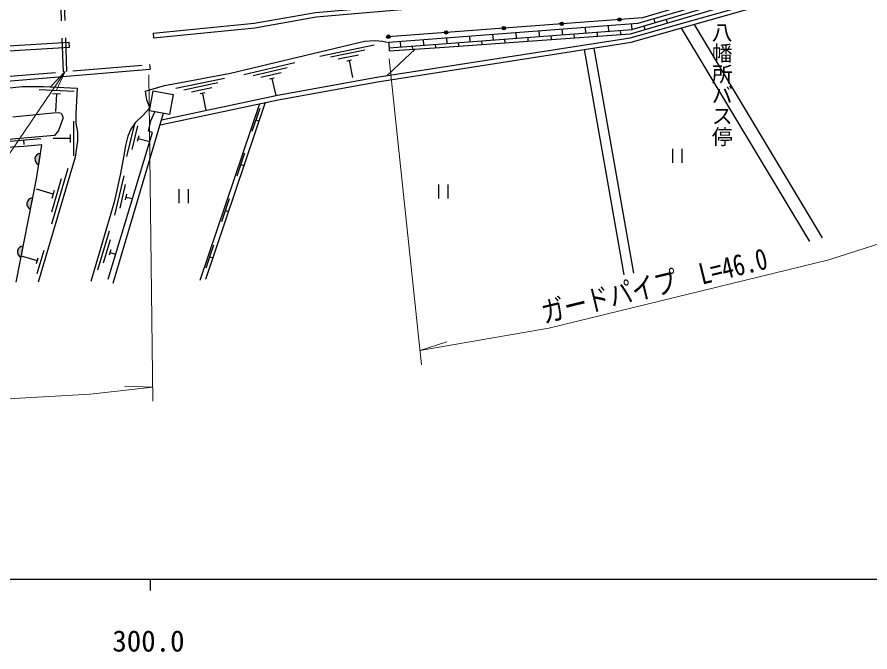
# Model space of a CAD drawing. Units: millimetres at full size, sheet at 1:1000; details may follow other scales. Extents: x 40000 to 680000, y 20000 to 380000.
# Drawn here: x 356506 to 430099, y 198715 to 253447 of the extents above; entities that cross this region are included whole.
import ezdxf
from ezdxf.enums import TextEntityAlignment as Align

# ---------------------------------------------------------------- set-up
doc = ezdxf.new("R2010")
doc.units = ezdxf.units.MM
doc.header["$LTSCALE"] = 1000
doc.linetypes.add('DASHED', pattern=[7.5, 6, -1.5])
for name, color, linetype, lineweight in [('M-BGD', 7, 'Continuous', 25), ('M-STR-HTXT', 7, 'Continuous', 13), ('M-TTL-BAND', 7, 'Continuous', 25)]:
    doc.layers.add(name, color=color, linetype=linetype, lineweight=lineweight)
doc.layers.add('M-BMK-HTXT', color=7, linetype='Continuous')
doc.styles.add('@ＭＳ ゴシック', font='')
doc.styles.add('ＭＳ ゴシック', font='')
doc.styles.get('@ＭＳ ゴシック').set_extended_font_data('@MS Gothic')
doc.styles.get('ＭＳ ゴシック').set_extended_font_data('MS Gothic')

# ---------------------------------------------------------------- blocks, each defined once
blk = doc.blocks.new('open_arrow')
at = {"color": 0, "linetype": 'Continuous', "lineweight": -2}
blk.add_lwpolyline([(7.5, 1.25), (0, 0), (7.5, -1.25)], dxfattribs=at)

msp = doc.modelspace()

# ---------------------------------------------------------------- hatches: boundary and pattern name
at = {"layer": 'M-BGD'}
for points in [[(408635, 253243, -1), (408336, 253221, -0.41421), (408474, 253382, -0.41421)], [(398662, 252505, -1), (398363, 252483, -0.41421), (398502, 252643, -0.41421)], [(403649, 252874, -1), (403350, 252852, -0.41421), (403488, 253012, -0.41421)], [(388690, 251766, -1), (388391, 251744, -0.41421), (388529, 251905, -0.41421)], [(393676, 252136, -1), (393377, 252113, -0.41421), (393515, 252274, -0.41421)], [(358375, 240712, -0.82183), (358535, 241689)], [(357666, 236880, -0.82183), (357855, 237853)], [(356855, 232726, -0.82183), (357044, 233698)]]:
    msp.add_hatch(color=256, dxfattribs=at).paths.add_polyline_path(points)

# ---------------------------------------------------------------- linework, layer by layer
at = {"layer": 'M-BGD', "linetype": 'DASHED'}
for p, q in [((360114, 259121), (360480, 248737)), ((360413, 259157), (360779, 248762))]:
    msp.add_line(p, q, dxfattribs=at)
at = {"layer": 'M-BGD'}
for p, q in [((411571, 252962), (411473, 253299)), ((412617, 252948), (412530, 253248)), ((405580, 252066), (405544, 252551)), ((407575, 252215), (407538, 252702)), ((409569, 252365), (409532, 252853)), ((410698, 252383), (410613, 252676)), ((413818, 252497), (424877, 234095)), ((414921, 252809), (425980, 234406)), ((368254, 252059), (368293, 251661)), ((395608, 251321), (395572, 251795)), ((397603, 251470), (397567, 251946)), ((399597, 251619), (399561, 252097)), ((400619, 251374), (400594, 251694)), ((401592, 251768), (401555, 252248)), ((402613, 251519), (402589, 251843)), ((403586, 251917), (403549, 252399)), ((404608, 251663), (404583, 251992)), ((406603, 251808), (406578, 252141)), ((408598, 251952), (408572, 252290)), ((361026, 250856), (361002, 251255)), ((382623, 250087), (387321, 251065)), ((389625, 250874), (389589, 251342)), ((391619, 251023), (391584, 251493)), ((392639, 250799), (392617, 251098)), ((393614, 251172), (393578, 251644)), ((394634, 250940), (394611, 251247)), ((396629, 251085), (396605, 251396)), ((398624, 251230), (398600, 251545)), ((386502, 250588), (383565, 249977)), ((390644, 250662), (390622, 250949)), ((405440, 250645), (408859, 231236)), ((406265, 250773), (409683, 231365)), ((376080, 248494), (380482, 249541)), ((385975, 250172), (384213, 249805)), ((385361, 249738), (384950, 249652)), ((385155, 249695), (385461, 248226)), ((367946, 249369), (367980, 248970)), ((379810, 249073), (376892, 248378)), ((370218, 247315), (374410, 248189)), ((379296, 248642), (377545, 248225)), ((378694, 248190), (378285, 248093)), ((378490, 248142), (378837, 246683)), ((373844, 247764), (370907, 247152)), ((373318, 247348), (371556, 246981)), ((361424, 247027), (358428, 247185)), ((360260, 246788), (359561, 246825)), ((359910, 246807), (359831, 245309)), ((372703, 246914), (372292, 246828)), ((372498, 246871), (372804, 245403)), ((377421, 245973), (372271, 230724)), ((377928, 246081), (372778, 230832)), ((364792, 230498), (369138, 245151)), ((377444, 245574), (376772, 243584)), ((361411, 241471), (361411, 244471)), ((377108, 244579), (377389, 244484)), ((366644, 244233), (365936, 241414)), ((366909, 244057), (366397, 242020)), ((358567, 242956), (355578, 242697)), ((361111, 242971), (359611, 242971)), ((361111, 242621), (361111, 243321)), ((367004, 243203), (366884, 242728)), ((366944, 242965), (367959, 242710)), ((357072, 242826), (357104, 242468)), ((358375, 240712), (358535, 241689)), ((376146, 241728), (375474, 239739)), ((413062, 242094), (413062, 240894)), ((413862, 242094), (413862, 240894)), ((375810, 240734), (376090, 240639)), ((359506, 235615), (360915, 240412)), ((359500, 236659), (360346, 239538)), ((365708, 239771), (364919, 236361)), ((359635, 238183), (358196, 238606)), ((359536, 237847), (359733, 238519)), ((365843, 239021), (365369, 236976)), ((370461, 238602), (370461, 237402)), ((371261, 238602), (371261, 237402)), ((392885, 239001), (392885, 237801)), ((393685, 239001), (393685, 237801)), ((357666, 236880), (357855, 237853)), ((365953, 238170), (365843, 237692)), ((365898, 237931), (366469, 237799)), ((374810, 237773), (374138, 235783)), ((374474, 236778), (374754, 236683)), ((364449, 234995), (363460, 231638)), ((364539, 234239), (363945, 232224)), ((356855, 232726), (357044, 233698)), ((358252, 231350), (358844, 233365)), ((364599, 233382), (364461, 232912)), ((373461, 233780), (372789, 231791)), ((358260, 232442), (356879, 232848)), ((358191, 232207), (358330, 232677)), ((364530, 233147), (365014, 233004)), ((373125, 232786), (373406, 232691))]:
    msp.add_line(p, q, dxfattribs=at)
for points in [[(368254, 252059), (376956, 252914), (382258, 253851), (397324, 255172), (410146, 256288), (424483, 260316), (443345, 269832), (455437, 274716), (466882, 279329), (479432, 284582), (491376, 289661), (503456, 294762), (518987, 301351), (531129, 306575)], [(368293, 251661), (377011, 252517), (382311, 253454), (397358, 254773), (410218, 255893), (424628, 259941), (443511, 269467), (455586, 274345), (467034, 278959), (479587, 284214), (491532, 289292), (503612, 294394), (519144, 300983), (531287, 306208)], [(368841, 244151), (379046, 246318), (387618, 247864), (409499, 251278), (421820, 254757), (425247, 255772), (426172, 256080), (427142, 256343), (428255, 256522), (433146, 257410), (441415, 259471), (450221, 261896), (470279, 267762), (484434, 272350)], [(368971, 244588), (378969, 246711), (387552, 248259), (409414, 251669), (421709, 255141), (425127, 256154), (426056, 256463), (427058, 256735), (428188, 256916), (433062, 257801), (441313, 259858), (450112, 262281), (470161, 268145), (484311, 272730)], [(432199, 261613), (424777, 257632), (410473, 253379), (388540, 251755)], [(388574, 251265), (388625, 250523), (393400, 250851), (409441, 252013), (425623, 256775), (432762, 260889), (432507, 261216)], [(432507, 261216), (425536, 257398), (410083, 252894), (388592, 251267)], [(388606, 250798), (409564, 252364), (425721, 257179), (432635, 261053)], [(361002, 251255), (344716, 250279), (335785, 250130), (325779, 250461), (311064, 251504), (298157, 252629), (287388, 254068), (279625, 255427), (264987, 258551)], [(264904, 258160), (279549, 255034), (287327, 253673), (298114, 252231), (311032, 251105), (325758, 250061), (335782, 249730), (344731, 249879), (361026, 250856)], [(367555, 247059), (369229, 247552), (371096, 247901), (374913, 248614), (386476, 251369), (387379, 251430), (388071, 251374), (388592, 251267)], [(390850, 250676), (389499, 249430), (388418, 248394)], [(300750, 248768), (308085, 248300), (317038, 247804), (324679, 247390), (330732, 247289), (338401, 247323), (344276, 247434), (353860, 247775), (367980, 248970)], [(299720, 248141), (303498, 248023), (306419, 247906), (308698, 247739), (313468, 247250), (315205, 247043), (316666, 247043), (319243, 246912), (326312, 246864), (333707, 246752), (338549, 246547), (345982, 246582), (350344, 246942), (354210, 247183), (356952, 247467), (358775, 247467), (361686, 247314)], [(361686, 247314), (361572, 245143), (361578, 244314), (361711, 243513), (361711, 242766), (361509, 241368), (358339, 230581)], [(367555, 247059), (367610, 246648), (367670, 246319), (367821, 245968), (367977, 245609)], [(356156, 244855), (359594, 245198), (360091, 245223), (360311, 245161), (360405, 244998), (360450, 244835), (360450, 244710), (360433, 244607), (360073, 243676), (359737, 243238), (353720, 242717)], [(367977, 245609), (367397, 245001), (366709, 244323), (366315, 243783), (366071, 243185), (365866, 242367), (365686, 241371), (365444, 239962), (364875, 237501), (362858, 230658)], [(364362, 230856), (368195, 243489), (367858, 243625), (368040, 244504), (368391, 245289)], [(356436, 230581), (358179, 239509), (358658, 242446), (357100, 242283), (355098, 242173)]]:
    msp.add_lwpolyline(points, dxfattribs=at)
at = {"layer": 'M-BGD', "linetype": 'DASHED'}
msp.add_lwpolyline([(300780, 249167), (308109, 248700), (317060, 248203), (324693, 247789), (330735, 247689), (338397, 247723), (344265, 247834), (353836, 248174), (367946, 249369)], dxfattribs=at)
at = {"layer": 'M-BGD'}
msp.add_lwpolyline([(368247, 247077), (369966, 246761), (369652, 245057), (367934, 245373)], close=True, dxfattribs=at)
for centre in [(408486, 253232), (398513, 252494), (403499, 252863), (388540, 251755), (393526, 252124)]:
    msp.add_circle(centre, 150, dxfattribs=at)
for centre, start, end in [((358552, 241185), 91.89334, 249.55153), ((357856, 237348), 90.12683, 247.78502), ((357046, 233193), 90.12683, 247.78502)]:
    msp.add_arc(centre, 505, start, end, dxfattribs=at)
at = {"layer": 'M-STR-HTXT'}
for p, q in [((388619, 249853), (391393, 223459)), ((367889, 248461), (368232, 220346)), ((391263, 224695), (393600, 225447)), ((368218, 221547), (365764, 221616))]:
    msp.add_line(p, q, dxfattribs=at)
for points in [[(69373, 293722), (70843, 293304), (84695, 289233), (98887, 284850), (110929, 280960), (120245, 277841), (134357, 272935), (146007, 268716), (159481, 263527), (237103, 234537), (253418, 229972), (277729, 224784), (294517, 222287), (321023, 220100), (346140, 219977), (362801, 220939), (368218, 221547)], [(360656, 248752), (349076, 231719), (318676, 231719)], [(391263, 224695), (402387, 226624), (426545, 232531), (441258, 237222)]]:
    msp.add_lwpolyline(points, dxfattribs=at)
at = {"layer": 'M-TTL-BAND'}
for p, q in [((40000, 205000), (579000, 205000)), ((368000, 205000), (368000, 204000))]:
    msp.add_line(p, q, dxfattribs=at)

# ---------------------------------------------------------------- block references
at = {"layer": 'M-STR-HTXT', "xscale": 240, "yscale": 240, "rotation": 235.8}
msp.add_blockref('open_arrow', (360656, 248752), dxfattribs=at)

# ---------------------------------------------------------------- texts
at = {"layer": 'M-BMK-HTXT', "style": '@ＭＳ ゴシック'}
msp.add_text('八幡所バス停', height=1320, rotation=270, dxfattribs=at).set_placement((417330, 253045), align=Align.MIDDLE_LEFT)
at = {"layer": 'M-STR-HTXT', "style": 'ＭＳ ゴシック', "width": 0.8}
msp.add_text('ガードパイプ\u3000L=46.0', height=1833, rotation=13.739, dxfattribs=at).set_placement((411835, 228881), align=Align.BOTTOM_CENTER)
at = {"layer": 'M-TTL-BAND', "style": 'ＭＳ ゴシック'}
msp.add_text('300.0', height=1833, dxfattribs=at).set_placement((367844, 198195), align=Align.BOTTOM_CENTER)

doc.saveas('drawing.dxf')
